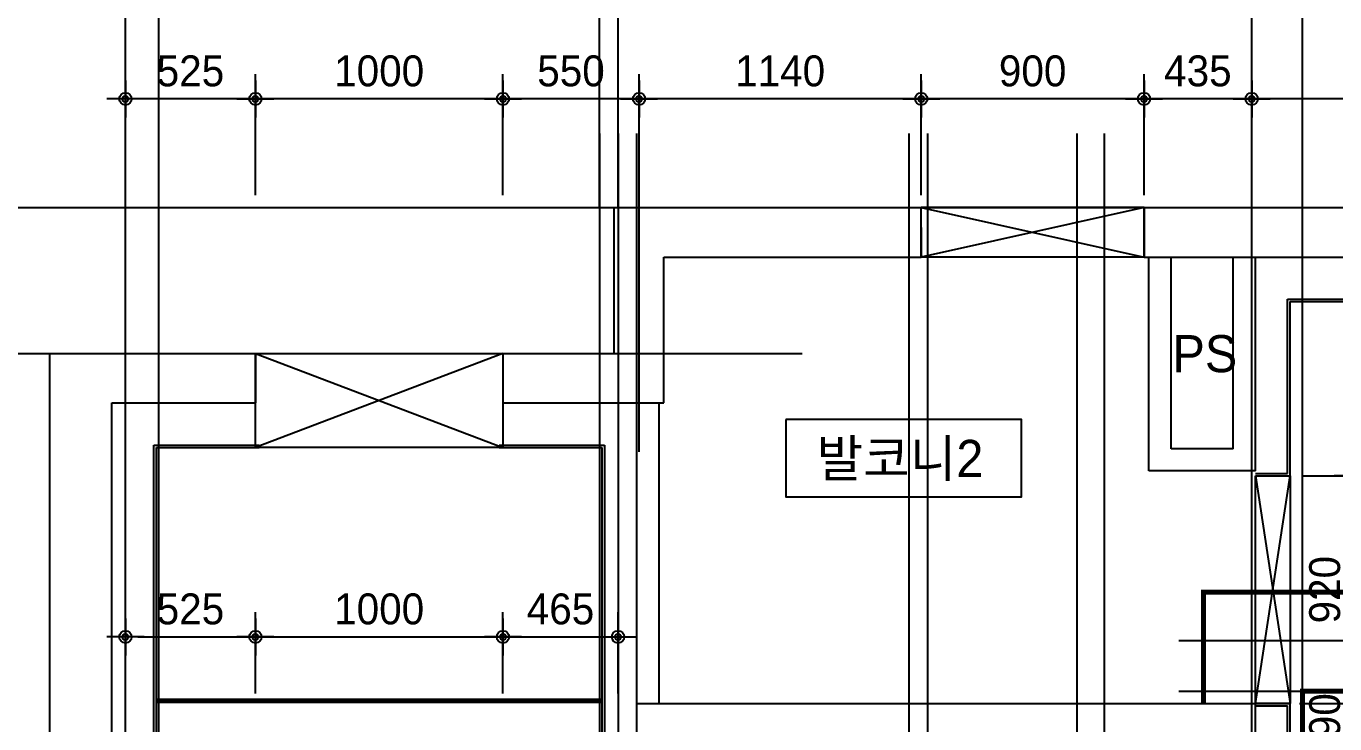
# Model space of a CAD drawing. Header units: millimetres. Extents: x 0 to 92204, y -190080 to 23760.
# Drawn here: x 54287 to 59574, y -172766 to -169944 of the extents above; entities that cross this region are included whole.
import ezdxf
from ezdxf.enums import TextEntityAlignment as Align

# ---------------------------------------------------------------- set-up
doc = ezdxf.new("R2010")
doc.units = ezdxf.units.MM
doc.header["$LTSCALE"] = 100
for name, pattern in [('AUDIT_D_220706163347-0', [0]), ('CEN', [62, 60, -1, 0, -1]), ('HIDDEN', [9.525, 6.35, -3.175])]:
    doc.linetypes.add(name, pattern=pattern)
doc.layers.get('defpoints').update_dxf_attribs({"color": 139})
for name, color, linetype in [('AA-XXXX-DIMS', 7, 'Continuous'), ('CEN_CON', 1, 'CEN'), ('CEN_WALL', 12, 'CEN'), ('CONC', 2, 'Continuous'), ('DIM', 7, 'AUDIT_D_220706163347-0'), ('ELE3_CON', 7, 'Continuous'), ('MC', 135, 'Continuous'), ('ROM', 7, 'AUDIT_D_220706163347-0'), ('WAL', 3, 'Continuous'), ('WAL_DRY', 7, 'Continuous'), ('실명', 3, 'AUDIT_D_220706163347-0'), ('실명박스', 7, 'AUDIT_D_220706163347-0'), ('창호-open', 4, 'Continuous'), ('확장', 8, 'HIDDEN')]:
    doc.layers.add(name, color=color, linetype=linetype)
doc.layers.add('AA-XXXX-MC', color=153, linetype='AUDIT_D_220706163347-0', plot=False)
doc.layers.add('Defpoint', color=135, linetype='Continuous', plot=False)
doc.styles.add('HAUD01', font='Dotum.ttf')
doc.styles.add('돋움', font='Dotum.ttf')
doc.dimstyles.new('내부100', dxfattribs={"dimscale": 50, "dimtxt": 2.5, "dimasz": 1, "dimexe": 2, "dimexo": 1, "dimgap": 1, "dimtad": 1, "dimdec": 0, "dimzin": 0, "dimdsep": 46, "dimtxsty": '돋움', "dimblk1": 'DIMDOT', "dimblk2": 'DIMDOT', "dimsah": 1, "dimcen": 0.09, "dimdle": 2, "dimclrd": 7, "dimclre": 7, "dimclrt": 3, "dimadec": 0, "dimazin": 0, "dimtfac": 1, "dimtdec": 0, "dimtix": 1, "dimtmove": 2, "dimatfit": 3, "dimldrblk": 'DIMDOT', "dimfxl": 1, "dimtolj": 1, "dimtzin": 0, "dimarcsym": 0})

# ---------------------------------------------------------------- blocks, each defined once
blk = doc.blocks.new('WIN_900_단창2')
at = {"layer": 'Defpoint'}
for p, q in [((-15, 120), (-15, 0)), ((885, 120), (885, 0))]:
    blk.add_line(p, q, dxfattribs=at)
blk = doc.blocks.new('U-131B(확장)', base_point=(284085.3, -109269.8))
at = {"layer": 'CEN_CON'}
for p, q in [((284390.3, -109569.8), (284390.3, -98634.8)), ((286465.3, -99923), (286465.3, -98634.8)), ((288235.3, -109569.8), (288235.3, -98634.8)), ((283785.3, -98934.8), (293675.3, -98934.8)), ((283785.3, -99524.8), (287124.7, -99524.8))]:
    blk.add_line(p, q, dxfattribs=at)
at = {"layer": 'CEN_WALL'}
for p, q in [((286380.3, -98634.8), (286380.3, -103889.8)), ((287630.3, -98634.8), (287630.3, -102339.8)), ((288940.3, -101429.8), (288940.3, -98634.8)), ((288645.3, -100684.8), (293045.3, -100684.8))]:
    blk.add_line(p, q, dxfattribs=at)
at = {"layer": 'CONC'}
for p, q in [((286365.3, -98934.8), (287605.3, -98934.8)), ((286365.3, -99524.8), (286365.3, -98934.8)), ((287605.3, -99134.8), (287605.3, -98934.8)), ((288505.3, -98934.8), (290345.3, -98934.8)), ((288505.3, -99134.8), (288505.3, -98934.8)), ((286565.3, -99724.8), (286565.3, -99134.8)), ((286565.3, -99134.8), (287605.3, -99134.8)), ((288505.3, -99134.8), (290345.3, -99134.8)), ((284085.3, -109269.8), (284085.3, -99524.8)), ((284085.3, -99524.8), (284915.3, -99524.8)), ((284915.3, -99524.8), (284915.3, -99724.8)), ((285915.3, -99524.8), (286365.3, -99524.8)), ((285915.3, -99524.8), (285915.3, -99724.8)), ((284335.3, -107579.8), (284335.3, -99724.8)), ((284335.3, -99724.8), (284915.3, -99724.8)), ((285915.3, -99724.8), (286565.3, -99724.8)), ((286455.3, -100939.8), (288955.3, -100939.8)), ((286455.3, -100939.8), (286455.3, -101139.8)), ((288955.3, -101139.8), (288955.3, -100939.8))]:
    blk.add_line(p, q, dxfattribs=at)
at = {"layer": 'ELE3_CON'}
for p, q in [((288505.3, -98934.8), (287605.3, -98934.8)), ((284915.3, -99524.8), (285915.3, -99524.8))]:
    blk.add_line(p, q, dxfattribs=at)
at = {"layer": 'MC'}
for p, q in [((284525.3, -109569.8), (284525.3, -98634.8)), ((286305.3, -98634.8), (286305.3, -103889.8)), ((286455.3, -98634.8), (286455.3, -103889.8)), ((287555.3, -98634.8), (287555.3, -102339.8)), ((288345.3, -109569.8), (288345.3, -98634.8)), ((289145.3, -101429.8), (289145.3, -98634.8)), ((288645.3, -100889.8), (293045.3, -100889.8))]:
    blk.add_line(p, q, dxfattribs=at)
at = {"layer": 'WAL'}
for p, q in [((288525.3, -99999.8), (288525.3, -99134.8)), ((288615.3, -99909.8), (288615.3, -99134.8)), ((288865.3, -99909.8), (288865.3, -99134.8)), ((288955.3, -99999.8), (288955.3, -99134.8)), ((286455.3, -99724.8), (286455.3, -100939.8)), ((286545.3, -99724.8), (286545.3, -100939.8)), ((288865.3, -99909.8), (288615.3, -99909.8)), ((288955.3, -99999.8), (288525.3, -99999.8))]:
    blk.add_line(p, q, dxfattribs=at)
at = {"layer": 'WAL_DRY'}
for p, q in [((289085.3, -100009.8), (289085.3, -99304.8)), ((289085.3, -99304.8), (290360.3, -99304.8)), ((289095.3, -99314.8), (290360.3, -99314.8)), ((289095.3, -100019.8), (289095.3, -99314.8)), ((284505.3, -107409.8), (284505.3, -99894.8)), ((284505.3, -99894.8), (284930.3, -99894.8)), ((284515.3, -107399.8), (284515.3, -99904.8)), ((284515.3, -99904.8), (284930.3, -99904.8)), ((285900.3, -99894.8), (286325.3, -99894.8)), ((285900.3, -99904.8), (286315.3, -99904.8)), ((286315.3, -99904.8), (286315.3, -101299.8)), ((286325.3, -99894.8), (286325.3, -101299.8)), ((288955.3, -100009.8), (289085.3, -100009.8)), ((288955.3, -100019.8), (289095.3, -100019.8)), ((288955.3, -100939.8), (289095.3, -100939.8)), ((288955.3, -100949.8), (289085.3, -100949.8)), ((289085.3, -101309.8), (289085.3, -100949.8)), ((289095.3, -101319.8), (289095.3, -100939.8))]:
    blk.add_line(p, q, dxfattribs=at)
at = {"layer": '확장', "ltscale": 0.5, "const_width": 20, "flags": 128}
for points in [[(288745.3, -100939.8), (288745.3, -100489.8), (292555.3, -100489.8)], [(284515.3, -100929.8), (286315.3, -100929.8)], [(289095.3, -101329.8), (289145.3, -101329.8), (289145.3, -100889.8), (292555.3, -100889.8)]]:
    blk.add_lwpolyline(points, dxfattribs=at)
blk.add_blockref('WIN_900_단창2', (287620.3, -99134.8))
blk = doc.blocks.new('DIMDOT')
at = {"layer": 'AA-XXXX-DIMS'}
for p, q in [((0, -1.5), (0, 1.5)), ((-1.5, 0), (1.5, 0))]:
    blk.add_line(p, q, dxfattribs=at)
for radius in [0.5, 0.25]:
    blk.add_circle((0, 0), radius, dxfattribs=at)
blk = doc.blocks.new('*D1554')
at = {"layer": 'defpoints', "color": 0, "transparency": 16777216}
for p in [(55212.7, -172414.3), (54687.7, -172693.2), (55212.7, -172693.2)]:
    blk.add_point(p, dxfattribs=at)
at = {"layer": 'DIM', "color": 7, "lineweight": -2, "transparency": 16777216}
for p, q in [((54687.7, -172643.2), (54687.7, -172314.3)), ((55212.7, -172643.2), (55212.7, -172314.3)), ((54737.7, -172414.3), (55162.7, -172414.3))]:
    blk.add_line(p, q, dxfattribs=at)
at = {"layer": 'DIM', "color": 7, "lineweight": -2, "transparency": 16777216, "xscale": 50, "yscale": 50, "zscale": 50, "rotation": 180}
blk.add_blockref('DIMDOT', (54687.7, -172414.3), dxfattribs=at)
at = {"layer": 'DIM', "color": 7, "lineweight": -2, "transparency": 16777216, "xscale": 50, "yscale": 50, "zscale": 50}
blk.add_blockref('DIMDOT', (55212.7, -172414.3), dxfattribs=at)
at = {"layer": 'DIM', "color": 3, "transparency": 16777216, "insert": (54950.2, -172301.7), "char_height": 125, "attachment_point": 5, "style": '돋움'}
blk.add_mtext('\\A1;525', dxfattribs=at)
blk = doc.blocks.new('*D1555')
at = {"layer": 'defpoints', "color": 0, "transparency": 16777216}
for p in [(56212.7, -172414.3), (55212.7, -172693.2), (56212.7, -172693.2)]:
    blk.add_point(p, dxfattribs=at)
at = {"layer": 'DIM', "color": 7, "lineweight": -2, "transparency": 16777216}
for p, q in [((55212.7, -172643.2), (55212.7, -172314.3)), ((56212.7, -172643.2), (56212.7, -172314.3)), ((55262.7, -172414.3), (56162.7, -172414.3))]:
    blk.add_line(p, q, dxfattribs=at)
at = {"layer": 'DIM', "color": 7, "lineweight": -2, "transparency": 16777216, "xscale": 50, "yscale": 50, "zscale": 50, "rotation": 180}
blk.add_blockref('DIMDOT', (55212.7, -172414.3), dxfattribs=at)
at = {"layer": 'DIM', "color": 7, "lineweight": -2, "transparency": 16777216, "xscale": 50, "yscale": 50, "zscale": 50}
blk.add_blockref('DIMDOT', (56212.7, -172414.3), dxfattribs=at)
at = {"layer": 'DIM', "color": 3, "transparency": 16777216, "insert": (55712.7, -172301.7), "char_height": 125, "attachment_point": 5, "style": '돋움'}
blk.add_mtext('\\A1;1000', dxfattribs=at)
blk = doc.blocks.new('*D1556')
at = {"layer": 'defpoints', "color": 0, "transparency": 16777216}
for p in [(56677.7, -172414.3), (56212.7, -172693.2), (56677.7, -172693.2)]:
    blk.add_point(p, dxfattribs=at)
at = {"layer": 'DIM', "color": 7, "lineweight": -2, "transparency": 16777216}
for p, q in [((56212.7, -172643.2), (56212.7, -172314.3)), ((56677.7, -172643.2), (56677.7, -172314.3)), ((56262.7, -172414.3), (56627.7, -172414.3))]:
    blk.add_line(p, q, dxfattribs=at)
at = {"layer": 'DIM', "color": 7, "lineweight": -2, "transparency": 16777216, "xscale": 50, "yscale": 50, "zscale": 50, "rotation": 180}
blk.add_blockref('DIMDOT', (56212.7, -172414.3), dxfattribs=at)
at = {"layer": 'DIM', "color": 7, "lineweight": -2, "transparency": 16777216, "xscale": 50, "yscale": 50, "zscale": 50}
blk.add_blockref('DIMDOT', (56677.7, -172414.3), dxfattribs=at)
at = {"layer": 'DIM', "color": 3, "transparency": 16777216, "insert": (56445.2, -172301.7), "char_height": 125, "attachment_point": 5, "style": '돋움'}
blk.add_mtext('\\A1;465', dxfattribs=at)
blk = doc.blocks.new('*D1559')
at = {"layer": 'defpoints', "color": 0, "transparency": 16777216}
for p in [(59237.7, -170238.6), (59237.7, -170678.2), (60642.7, -170678.2)]:
    blk.add_point(p, dxfattribs=at)
at = {"layer": 'DIM', "color": 7, "lineweight": -2, "transparency": 16777216}
for p, q in [((59237.7, -170628.2), (59237.7, -170138.6)), ((60642.7, -170628.2), (60642.7, -170138.6)), ((60592.7, -170238.6), (59287.7, -170238.6))]:
    blk.add_line(p, q, dxfattribs=at)
at = {"layer": 'DIM', "color": 7, "lineweight": -2, "transparency": 16777216, "xscale": 50, "yscale": 50, "zscale": 50, "rotation": 180}
blk.add_blockref('DIMDOT', (59237.7, -170238.6), dxfattribs=at)
at = {"layer": 'DIM', "color": 7, "lineweight": -2, "transparency": 16777216, "xscale": 50, "yscale": 50, "zscale": 50}
blk.add_blockref('DIMDOT', (60642.7, -170238.6), dxfattribs=at)
at = {"layer": 'DIM', "color": 3, "transparency": 16777216, "insert": (59940.2, -170126), "char_height": 125, "attachment_point": 5, "style": '돋움'}
blk.add_mtext('\\A1;1405', dxfattribs=at)
blk = doc.blocks.new('*D1560')
at = {"layer": 'defpoints', "color": 0, "transparency": 16777216}
for p in [(58802.7, -170238.6), (58802.7, -170678.2), (59237.7, -170678.2)]:
    blk.add_point(p, dxfattribs=at)
at = {"layer": 'DIM', "color": 7, "lineweight": -2, "transparency": 16777216}
for p, q in [((58802.7, -170628.2), (58802.7, -170138.6)), ((59237.7, -170628.2), (59237.7, -170138.6)), ((59187.7, -170238.6), (58852.7, -170238.6))]:
    blk.add_line(p, q, dxfattribs=at)
at = {"layer": 'DIM', "color": 7, "lineweight": -2, "transparency": 16777216, "xscale": 50, "yscale": 50, "zscale": 50, "rotation": 180}
blk.add_blockref('DIMDOT', (58802.7, -170238.6), dxfattribs=at)
at = {"layer": 'DIM', "color": 7, "lineweight": -2, "transparency": 16777216, "xscale": 50, "yscale": 50, "zscale": 50}
blk.add_blockref('DIMDOT', (59237.7, -170238.6), dxfattribs=at)
at = {"layer": 'DIM', "color": 3, "transparency": 16777216, "insert": (59020.2, -170126), "char_height": 125, "attachment_point": 5, "style": '돋움'}
blk.add_mtext('\\A1;435', dxfattribs=at)
blk = doc.blocks.new('*D1561')
at = {"layer": 'defpoints', "color": 0, "transparency": 16777216}
for p in [(57902.7, -170238.6), (57902.7, -170678.2), (58802.7, -170678.2)]:
    blk.add_point(p, dxfattribs=at)
at = {"layer": 'DIM', "color": 7, "lineweight": -2, "transparency": 16777216}
for p, q in [((57902.7, -170628.2), (57902.7, -170138.6)), ((58802.7, -170628.2), (58802.7, -170138.6)), ((58752.7, -170238.6), (57952.7, -170238.6))]:
    blk.add_line(p, q, dxfattribs=at)
at = {"layer": 'DIM', "color": 7, "lineweight": -2, "transparency": 16777216, "xscale": 50, "yscale": 50, "zscale": 50, "rotation": 180}
blk.add_blockref('DIMDOT', (57902.7, -170238.6), dxfattribs=at)
at = {"layer": 'DIM', "color": 7, "lineweight": -2, "transparency": 16777216, "xscale": 50, "yscale": 50, "zscale": 50}
blk.add_blockref('DIMDOT', (58802.7, -170238.6), dxfattribs=at)
at = {"layer": 'DIM', "color": 3, "transparency": 16777216, "insert": (58352.7, -170126), "char_height": 125, "attachment_point": 5, "style": '돋움'}
blk.add_mtext('\\A1;900', dxfattribs=at)
blk = doc.blocks.new('*D1562')
at = {"layer": 'defpoints', "color": 0, "transparency": 16777216}
for p in [(56762.7, -170238.6), (56762.7, -170678.2), (57902.7, -170678.2)]:
    blk.add_point(p, dxfattribs=at)
at = {"layer": 'DIM', "color": 7, "lineweight": -2, "transparency": 16777216}
for p, q in [((56762.7, -170628.2), (56762.7, -170138.6)), ((57902.7, -170628.2), (57902.7, -170138.6)), ((57852.7, -170238.6), (56812.7, -170238.6))]:
    blk.add_line(p, q, dxfattribs=at)
at = {"layer": 'DIM', "color": 7, "lineweight": -2, "transparency": 16777216, "xscale": 50, "yscale": 50, "zscale": 50, "rotation": 180}
blk.add_blockref('DIMDOT', (56762.7, -170238.6), dxfattribs=at)
at = {"layer": 'DIM', "color": 7, "lineweight": -2, "transparency": 16777216, "xscale": 50, "yscale": 50, "zscale": 50}
blk.add_blockref('DIMDOT', (57902.7, -170238.6), dxfattribs=at)
at = {"layer": 'DIM', "color": 3, "transparency": 16777216, "insert": (57332.7, -170126), "char_height": 125, "attachment_point": 5, "style": '돋움'}
blk.add_mtext('\\A1;1140', dxfattribs=at)
blk = doc.blocks.new('*D1628')
at = {"layer": 'defpoints', "color": 0, "transparency": 16777216}
for p in [(56212.7, -170238.6), (56212.7, -170678.2), (56762.7, -170678.2)]:
    blk.add_point(p, dxfattribs=at)
at = {"layer": 'DIM', "color": 7, "lineweight": -2, "transparency": 16777216}
for p, q in [((56212.7, -170628.2), (56212.7, -170138.6)), ((56762.7, -170628.2), (56762.7, -170138.6)), ((56712.7, -170238.6), (56262.7, -170238.6))]:
    blk.add_line(p, q, dxfattribs=at)
at = {"layer": 'DIM', "color": 7, "lineweight": -2, "transparency": 16777216, "xscale": 50, "yscale": 50, "zscale": 50, "rotation": 180}
blk.add_blockref('DIMDOT', (56212.7, -170238.6), dxfattribs=at)
at = {"layer": 'DIM', "color": 7, "lineweight": -2, "transparency": 16777216, "xscale": 50, "yscale": 50, "zscale": 50}
blk.add_blockref('DIMDOT', (56762.7, -170238.6), dxfattribs=at)
at = {"layer": 'DIM', "color": 3, "transparency": 16777216, "insert": (56487.7, -170126), "char_height": 125, "attachment_point": 5, "style": '돋움'}
blk.add_mtext('\\A1;550', dxfattribs=at)
blk = doc.blocks.new('*D1629')
at = {"layer": 'defpoints', "color": 0, "transparency": 16777216}
for p in [(55212.7, -170238.6), (55212.7, -170678.2), (56212.7, -170678.2)]:
    blk.add_point(p, dxfattribs=at)
at = {"layer": 'DIM', "color": 7, "lineweight": -2, "transparency": 16777216}
for p, q in [((55212.7, -170628.2), (55212.7, -170138.6)), ((56212.7, -170628.2), (56212.7, -170138.6)), ((56162.7, -170238.6), (55262.7, -170238.6))]:
    blk.add_line(p, q, dxfattribs=at)
at = {"layer": 'DIM', "color": 7, "lineweight": -2, "transparency": 16777216, "xscale": 50, "yscale": 50, "zscale": 50, "rotation": 180}
blk.add_blockref('DIMDOT', (55212.7, -170238.6), dxfattribs=at)
at = {"layer": 'DIM', "color": 7, "lineweight": -2, "transparency": 16777216, "xscale": 50, "yscale": 50, "zscale": 50}
blk.add_blockref('DIMDOT', (56212.7, -170238.6), dxfattribs=at)
at = {"layer": 'DIM', "color": 3, "transparency": 16777216, "insert": (55712.7, -170126), "char_height": 125, "attachment_point": 5, "style": '돋움'}
blk.add_mtext('\\A1;1000', dxfattribs=at)
blk = doc.blocks.new('*D1630')
at = {"layer": 'defpoints', "color": 0, "transparency": 16777216}
for p in [(54687.7, -170238.6), (54687.7, -170678.2), (55212.7, -170678.2)]:
    blk.add_point(p, dxfattribs=at)
at = {"layer": 'DIM', "color": 7, "lineweight": -2, "transparency": 16777216}
for p, q in [((54687.7, -170628.2), (54687.7, -170138.6)), ((55212.7, -170628.2), (55212.7, -170138.6)), ((55162.7, -170238.6), (54737.7, -170238.6))]:
    blk.add_line(p, q, dxfattribs=at)
at = {"layer": 'DIM', "color": 7, "lineweight": -2, "transparency": 16777216, "xscale": 50, "yscale": 50, "zscale": 50, "rotation": 180}
blk.add_blockref('DIMDOT', (54687.7, -170238.6), dxfattribs=at)
at = {"layer": 'DIM', "color": 7, "lineweight": -2, "transparency": 16777216, "xscale": 50, "yscale": 50, "zscale": 50}
blk.add_blockref('DIMDOT', (55212.7, -170238.6), dxfattribs=at)
at = {"layer": 'DIM', "color": 3, "transparency": 16777216, "insert": (54950.2, -170126), "char_height": 125, "attachment_point": 5, "style": '돋움'}
blk.add_mtext('\\A1;525', dxfattribs=at)
blk = doc.blocks.new('*D1743')
at = {"layer": 'defpoints', "color": 0, "transparency": 16777216}
for p in [(59380.2, -172683.2), (59645.8, -172683.2), (59380.2, -172873.2)]:
    blk.add_point(p, dxfattribs=at)
at = {"layer": 'DIM', "color": 7, "lineweight": -2, "transparency": 16777216}
for p, q in [((59645.8, -172633.2), (59645.8, -172583.2)), ((59430.2, -172683.2), (59745.8, -172683.2)), ((59645.8, -172873.2), (59645.8, -172683.2)), ((59430.2, -172873.2), (59745.8, -172873.2)), ((59645.8, -172923.2), (59645.8, -172973.2))]:
    blk.add_line(p, q, dxfattribs=at)
at = {"layer": 'DIM', "color": 7, "lineweight": -2, "transparency": 16777216, "xscale": 50, "yscale": 50, "zscale": 50}
for p, rotation in [((59645.8, -172683.2), 270), ((59645.8, -172873.2), 90)]:
    blk.add_blockref('DIMDOT', p, dxfattribs=dict(at, rotation=rotation))
at = {"layer": 'DIM', "color": 3, "transparency": 16777216, "insert": (59533.2, -172778.2), "char_height": 125, "attachment_point": 5, "rotation": 90, "style": '돋움'}
blk.add_mtext('\\A1;190', dxfattribs=at)
blk = doc.blocks.new('*D1744')
at = {"layer": 'defpoints', "color": 0, "transparency": 16777216}
for p in [(59392.7, -171763.2), (59645.8, -171763.2), (59380.2, -172683.2)]:
    blk.add_point(p, dxfattribs=at)
at = {"layer": 'DIM', "color": 7, "lineweight": -2, "transparency": 16777216}
for p, q in [((59442.7, -171763.2), (59745.8, -171763.2)), ((59645.8, -172633.2), (59645.8, -171813.2)), ((59430.2, -172683.2), (59745.8, -172683.2))]:
    blk.add_line(p, q, dxfattribs=at)
at = {"layer": 'DIM', "color": 7, "lineweight": -2, "transparency": 16777216, "xscale": 50, "yscale": 50, "zscale": 50}
for p, rotation in [((59645.8, -171763.2), 90), ((59645.8, -172683.2), 270)]:
    blk.add_blockref('DIMDOT', p, dxfattribs=dict(at, rotation=rotation))
at = {"layer": 'DIM', "color": 3, "transparency": 16777216, "insert": (59533.2, -172223.2), "char_height": 125, "attachment_point": 5, "rotation": 90, "style": '돋움'}
blk.add_mtext('\\A1;920', dxfattribs=at)

msp = doc.modelspace()

# ---------------------------------------------------------------- linework, layer by layer
at = {"layer": 'AA-XXXX-MC'}
for p, q in [((54822.7, -170678.2), (54822.7, -168588.2)), ((56602.7, -170678.2), (56602.7, -168588.2)), ((59442.7, -170678.2), (59442.7, -168588.2))]:
    msp.add_line(p, q, dxfattribs=at)
at = {"layer": 'CEN_CON'}
for p, q in [((54687.7, -170678.2), (54687.7, -168588.2)), ((56677.7, -170678.2), (56677.7, -168588.2)), ((59237.7, -170678.2), (59237.7, -168588.2))]:
    msp.add_line(p, q, dxfattribs=at)
at = {"layer": '실명박스'}
msp.add_lwpolyline([(57355.1, -171535.6), (57355.1, -171848.1), (58307.6, -171848.1), (58307.6, -171535.6)], close=True, dxfattribs=at)
at = {"layer": '창호-open'}
for p, q in [((58802.7, -170678.2), (57902.7, -170878.2)), ((57902.7, -170678.2), (58802.7, -170878.2)), ((56212.7, -171268.2), (55212.7, -171648.2)), ((55212.7, -171268.2), (56212.7, -171648.2)), ((59252.7, -172683.2), (59392.7, -171763.2)), ((59252.7, -171763.2), (59392.7, -172683.2))]:
    msp.add_line(p, q, dxfattribs=at)
for points in [[(57902.7, -170678.2), (58802.7, -170678.2), (58802.7, -170878.2), (57902.7, -170878.2)], [(55212.7, -171268.2), (56212.7, -171268.2), (56212.7, -171648.2), (55212.7, -171648.2)], [(59252.7, -171763.2), (59392.7, -171763.2), (59392.7, -172683.2), (59252.7, -172683.2)]]:
    msp.add_lwpolyline(points, close=True, dxfattribs=at)

# ---------------------------------------------------------------- block references
msp.add_blockref('U-131B(확장)', (54382.7, -181013.2))

# ---------------------------------------------------------------- texts
at = {"layer": 'ROM', "color": 3, "style": 'HAUD01'}
msp.add_text('PS', height=150, dxfattribs=at).set_placement((59048.5, -171268.6), align=Align.MIDDLE)
at = {"layer": '실명', "style": 'HAUD01'}
msp.add_text('발코니2', height=150, dxfattribs=at).set_placement((57816.7, -171690.8), align=Align.MIDDLE)

# ---------------------------------------------------------------- dimensions: what is measured, and where the dimension line sits
at = {"layer": 'DIM'}
for base, p1, p2, picture, middle in [((54687.7, -170238.6), (55212.7, -170678.2), (54687.7, -170678.2), '*D1630', (54950.2, -170126)), ((55212.7, -170238.6), (56212.7, -170678.2), (55212.7, -170678.2), '*D1629', (55712.7, -170126)), ((56212.7, -170238.6), (56762.7, -170678.2), (56212.7, -170678.2), '*D1628', (56487.7, -170126)), ((56762.7, -170238.6), (57902.7, -170678.2), (56762.7, -170678.2), '*D1562', (57332.7, -170126)), ((57902.7, -170238.6), (58802.7, -170678.2), (57902.7, -170678.2), '*D1561', (58352.7, -170126)), ((58802.7, -170238.6), (59237.7, -170678.2), (58802.7, -170678.2), '*D1560', (59020.2, -170126)), ((59237.7, -170238.6), (60642.7, -170678.2), (59237.7, -170678.2), '*D1559', (59940.2, -170126)), ((55212.7, -172414.3), (54687.7, -172693.2), (55212.7, -172693.2), '*D1554', (54950.2, -172301.7)), ((56212.7, -172414.3), (55212.7, -172693.2), (56212.7, -172693.2), '*D1555', (55712.7, -172301.7)), ((56677.7, -172414.3), (56212.7, -172693.2), (56677.7, -172693.2), '*D1556', (56445.2, -172301.7))]:
    dim = msp.add_linear_dim(base=base, p1=p1, p2=p2, dimstyle='내부100', override={"dimscale": 50}, dxfattribs=at)
    dim.commit()
    dim.dimension.update_dxf_attribs({"geometry": picture, "text_midpoint": middle})
for base, p1, p2, picture, middle in [((59645.8, -171763.2), (59380.2, -172683.2), (59392.7, -171763.2), '*D1744', (59533.2, -172223.2)), ((59645.8, -172683.2), (59380.2, -172873.2), (59380.2, -172683.2), '*D1743', (59533.2, -172778.2))]:
    dim = msp.add_linear_dim(base=base, p1=p1, p2=p2, angle=270, dimstyle='내부100', override={"dimscale": 50}, dxfattribs=at)
    dim.commit()
    dim.dimension.update_dxf_attribs({"geometry": picture, "text_midpoint": middle})

doc.saveas('drawing.dxf')
